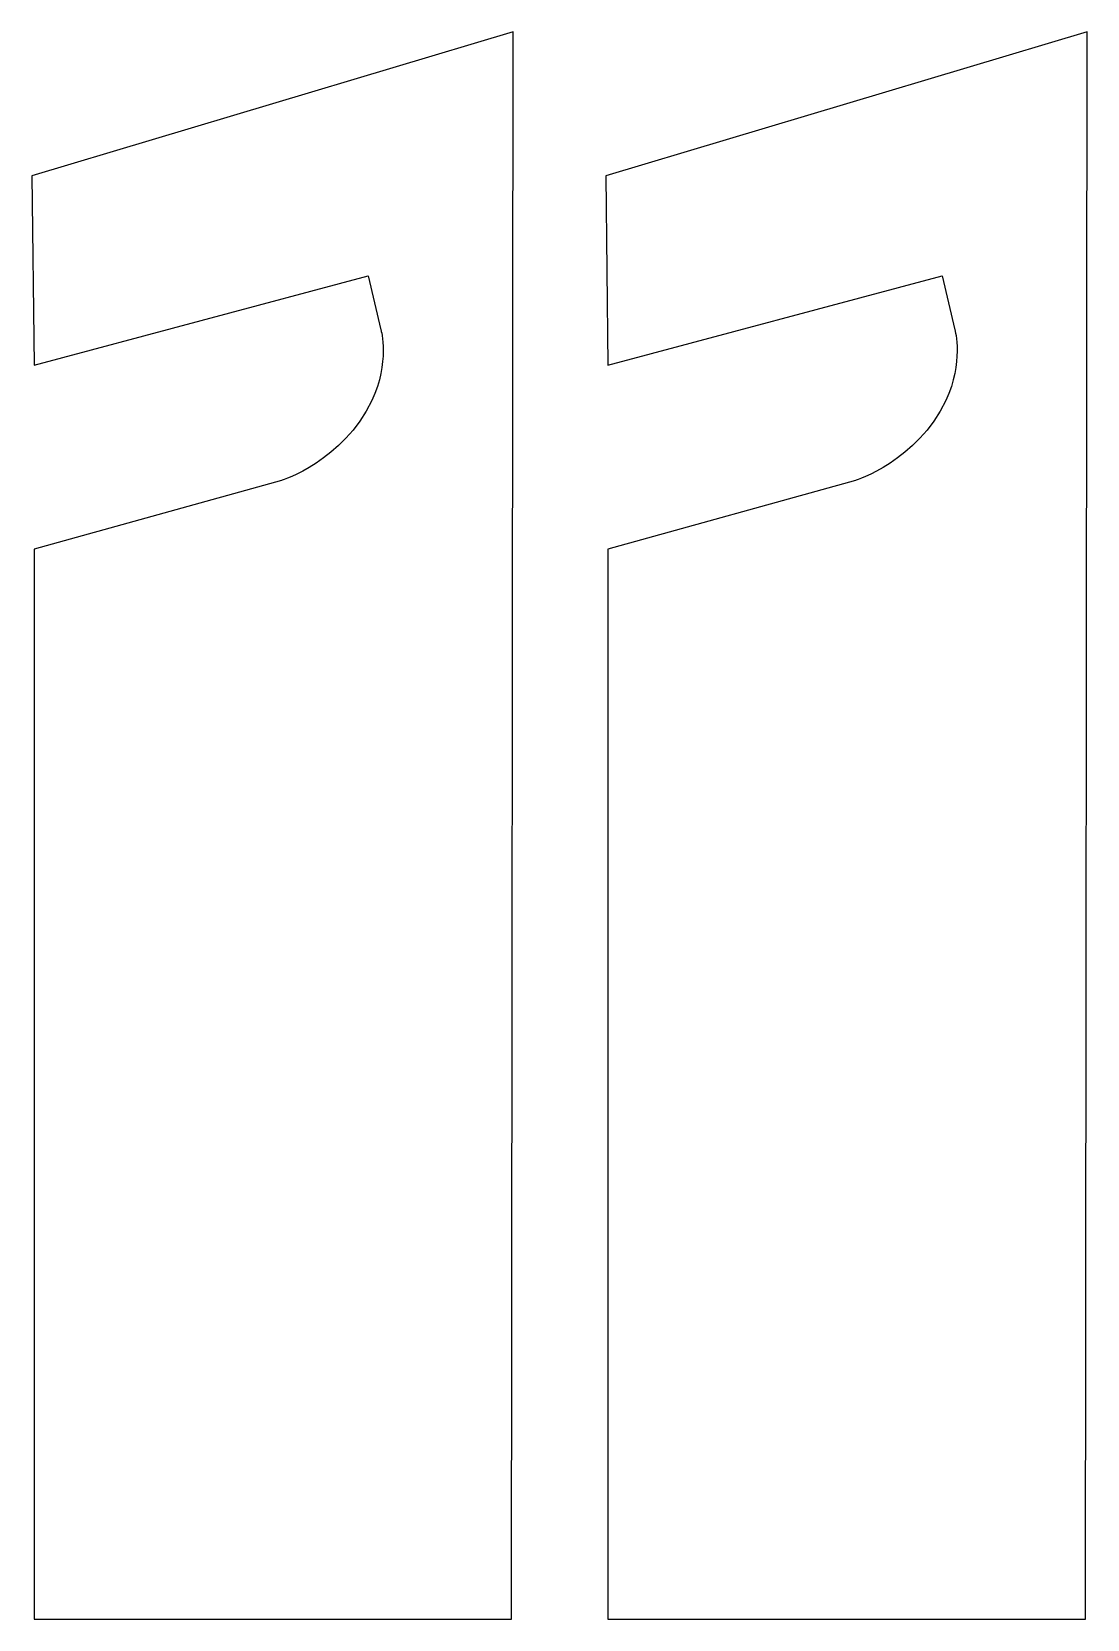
# Model space of a CAD drawing. Header units: centimetres. Extents: x 0.61 to 6.12, y -4.61 to 3.69.
import ezdxf

# ---------------------------------------------------------------- set-up
doc = ezdxf.new("R2010")
doc.units = ezdxf.units.CM
doc.header["$MEASUREMENT"] = 0
doc.layers.add('layer 1', color=7, linetype='Continuous')

msp = doc.modelspace()

# ---------------------------------------------------------------- linework, layer by layer
at = {"layer": 'layer 1', "color": 7}
for points in [[(3.12208, 3.69094), (3.12208, 3.69094), (3.11326, -4.60816), (3.11326, -4.60816), (3.11326, -4.60816), (3.11326, -4.60816), (0.61736, -4.60816), (0.61736, -4.60816), (0.61736, -4.60816), (0.61736, -4.60816), (0.61736, 0.9863), (0.61736, 0.9863), (0.61736, 0.9863), (0.61736, 0.9863), (1.91089, 1.34468), (1.91089, 1.34468), (1.91089, 1.34468), (1.91089, 1.34468), (2.23573, 1.44985), (2.38319, 1.76318), (2.38319, 1.76318), (2.47646, 1.96141), (2.43064, 2.13191), (2.43064, 2.13191), (2.43064, 2.13191), (2.43064, 2.13191), (2.36393, 2.41536), (2.36393, 2.41536), (2.36393, 2.41536), (2.36393, 2.41536), (0.61736, 1.94811), (0.61736, 1.94811), (0.61736, 1.94811), (0.61736, 1.94811), (0.60561, 2.93825), (0.60561, 2.93825), (0.60561, 2.93825), (0.60561, 2.93825), (3.12208, 3.69094), (3.12208, 3.69094)], [(6.12162, 3.69094), (6.12162, 3.69094), (6.1128, -4.60816), (6.1128, -4.60816), (6.1128, -4.60816), (6.1128, -4.60816), (3.6169, -4.60816), (3.6169, -4.60816), (3.6169, -4.60816), (3.6169, -4.60816), (3.6169, 0.9863), (3.6169, 0.9863), (3.6169, 0.9863), (3.6169, 0.9863), (4.91043, 1.34468), (4.91043, 1.34468), (4.91043, 1.34468), (4.91043, 1.34468), (5.23527, 1.44985), (5.38273, 1.76318), (5.38273, 1.76318), (5.476, 1.96141), (5.43018, 2.13191), (5.43018, 2.13191), (5.43018, 2.13191), (5.43018, 2.13191), (5.36347, 2.41536), (5.36347, 2.41536), (5.36347, 2.41536), (5.36347, 2.41536), (3.6169, 1.94811), (3.6169, 1.94811), (3.6169, 1.94811), (3.6169, 1.94811), (3.60515, 2.93825), (3.60515, 2.93825), (3.60515, 2.93825), (3.60515, 2.93825), (6.12162, 3.69094), (6.12162, 3.69094)]]:
    msp.add_open_spline(points, degree=3, knots=[0, 0, 0, 0, 0.0909091, 0.0909091, 0.0909091, 0.0909091, 0.1818182, 0.1818182, 0.1818182, 0.1818182, 0.2727273, 0.2727273, 0.2727273, 0.2727273, 0.3636364, 0.3636364, 0.3636364, 0.3636364, 0.4545455, 0.4545455, 0.4545455, 0.4545455, 0.5454545, 0.5454545, 0.5454545, 0.5454545, 0.6363636, 0.6363636, 0.6363636, 0.6363636, 0.7272727, 0.7272727, 0.7272727, 0.7272727, 0.8181818, 0.8181818, 0.8181818, 0.8181818, 1, 1, 1, 1], dxfattribs=at)
at = {"layer": 'layer 1', "color": 250, "lineweight": 25}
for points in [[(3.12208, 3.69094), (3.12208, 3.69094), (3.11326, -4.60816), (3.11326, -4.60816), (3.11326, -4.60816), (3.11326, -4.60816), (0.61736, -4.60816), (0.61736, -4.60816), (0.61736, -4.60816), (0.61736, -4.60816), (0.61736, 0.9863), (0.61736, 0.9863), (0.61736, 0.9863), (0.61736, 0.9863), (1.91089, 1.34468), (1.91089, 1.34468), (1.91089, 1.34468), (1.91089, 1.34468), (2.23573, 1.44985), (2.38319, 1.76318), (2.38319, 1.76318), (2.47646, 1.96141), (2.43064, 2.13191), (2.43064, 2.13191), (2.43064, 2.13191), (2.43064, 2.13191), (2.36393, 2.41536), (2.36393, 2.41536), (2.36393, 2.41536), (2.36393, 2.41536), (0.61736, 1.94811), (0.61736, 1.94811), (0.61736, 1.94811), (0.61736, 1.94811), (0.60561, 2.93825), (0.60561, 2.93825), (0.60561, 2.93825), (0.60561, 2.93825), (3.12208, 3.69094), (3.12208, 3.69094)], [(6.12162, 3.69094), (6.12162, 3.69094), (6.1128, -4.60816), (6.1128, -4.60816), (6.1128, -4.60816), (6.1128, -4.60816), (3.6169, -4.60816), (3.6169, -4.60816), (3.6169, -4.60816), (3.6169, -4.60816), (3.6169, 0.9863), (3.6169, 0.9863), (3.6169, 0.9863), (3.6169, 0.9863), (4.91043, 1.34468), (4.91043, 1.34468), (4.91043, 1.34468), (4.91043, 1.34468), (5.23527, 1.44985), (5.38273, 1.76318), (5.38273, 1.76318), (5.476, 1.96141), (5.43018, 2.13191), (5.43018, 2.13191), (5.43018, 2.13191), (5.43018, 2.13191), (5.36347, 2.41536), (5.36347, 2.41536), (5.36347, 2.41536), (5.36347, 2.41536), (3.6169, 1.94811), (3.6169, 1.94811), (3.6169, 1.94811), (3.6169, 1.94811), (3.60515, 2.93825), (3.60515, 2.93825), (3.60515, 2.93825), (3.60515, 2.93825), (6.12162, 3.69094), (6.12162, 3.69094)]]:
    msp.add_open_spline(points, degree=3, knots=[0, 0, 0, 0, 0.0909091, 0.0909091, 0.0909091, 0.0909091, 0.1818182, 0.1818182, 0.1818182, 0.1818182, 0.2727273, 0.2727273, 0.2727273, 0.2727273, 0.3636364, 0.3636364, 0.3636364, 0.3636364, 0.4545455, 0.4545455, 0.4545455, 0.4545455, 0.5454545, 0.5454545, 0.5454545, 0.5454545, 0.6363636, 0.6363636, 0.6363636, 0.6363636, 0.7272727, 0.7272727, 0.7272727, 0.7272727, 0.8181818, 0.8181818, 0.8181818, 0.8181818, 1, 1, 1, 1], dxfattribs=at)

doc.saveas('drawing.dxf')
